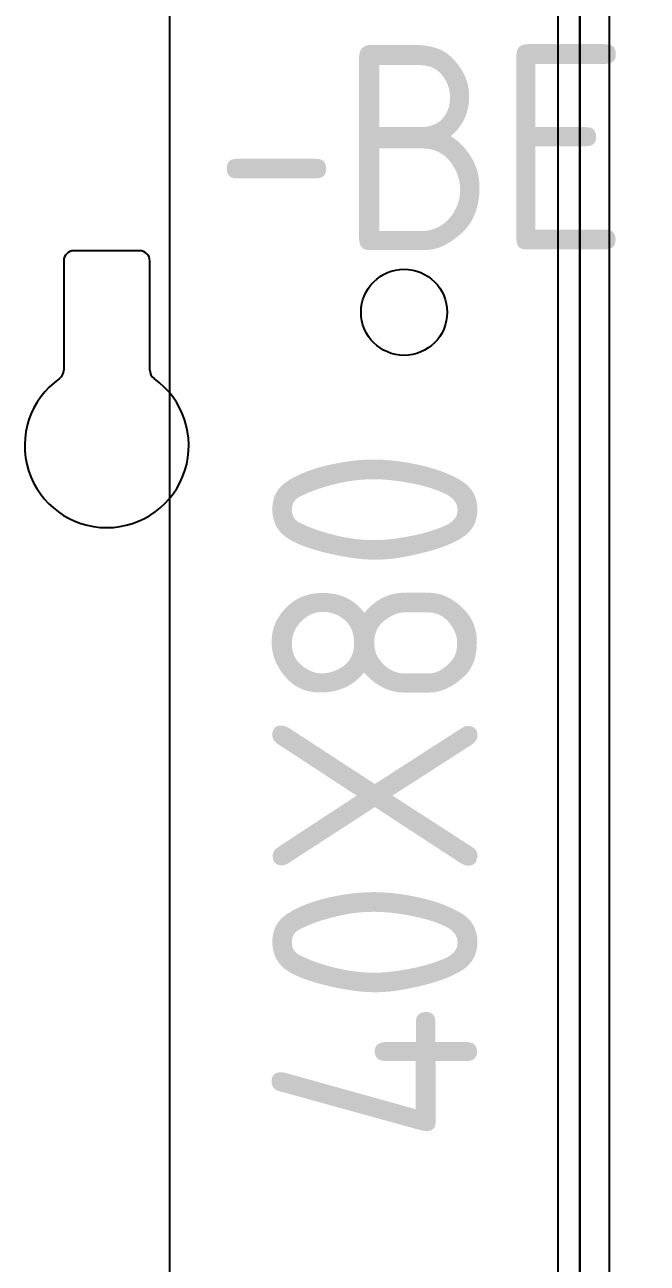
# Model space of a CAD drawing. Header units: millimetres. Extents: x 37984 to 70752, y 14140 to 37584.
# Drawn here: x 45828.3 to 45889, y 24578.8 to 24699.5 of the extents above; entities that cross this region are included whole.
import ezdxf
from ezdxf.enums import TextEntityAlignment as Align

# ---------------------------------------------------------------- set-up
doc = ezdxf.new("R2010")
doc.units = ezdxf.units.MM
doc.layers.add('! NO PLOT !', color=7, linetype='Continuous', true_color=0xff75dd, plot=False)
doc.layers.add('000-PI-Oprema', color=30, linetype='Continuous', lineweight=5)
doc.layers.add('000-PI_TEXT', color=7, linetype='Continuous')
doc.layers.add('002-PI-Kabelska kanalica', color=150, linetype='Continuous')
doc.styles.add('PI0', font='isocpeur.ttf', dxfattribs={"width": 0.9})

# ---------------------------------------------------------------- blocks, each defined once
blk = doc.blocks.new('*U650')
at = {"layer": '002-PI-Kabelska kanalica'}
for p, q in [((-20, -100), (-20, 70)), ((20, -100), (20, 70))]:
    blk.add_line(p, q, dxfattribs=at)
blk = doc.blocks.new('spojnica')
at = {"layer": '! NO PLOT !', "transparency": 33554687}
for p, q in [((44856.49, 28811.5), (44856.49, 26919.4)), ((44861.49, 28809.4), (44861.49, 26919.4)), ((44815.69, 28777.5), (44809.29, 28777.5)), ((44808.29, 28776.5), (44808.29, 28765.85)), ((44816.69, 28765.85), (44816.69, 28776.5))]:
    blk.add_line(p, q, dxfattribs=at)
blk.add_circle((44841.49, 28771.5), 4.2, dxfattribs=at)
for centre, radius, start, end in [((44809.29, 28776.5), 1, 90, 180), ((44815.69, 28776.5), 1, 0, 90), ((44812.49, 28758.5), 8, 125.2944, 54.7056), ((44807.29, 28765.85), 1, 305.2944, 0), ((44817.69, 28765.85), 1, 180, 234.7056)]:
    blk.add_arc(centre, radius, start, end, dxfattribs=at)
blk = doc.blocks.new('montažnaa')
at = {"layer": '! NO PLOT !'}
blk.add_line((46568.64, 28809.4), (46568.64, 26919.4), dxfattribs=at)

msp = doc.modelspace()

# ---------------------------------------------------------------- block references
msp.add_blockref('*U650', (45862.483, 24639.404))
at = {"layer": '000-PI-Oprema'}
for name, p in [('montažnaa', (-686.158, -4100)), ('spojnica', (1023.847, -4100))]:
    msp.add_blockref(name, p, dxfattribs=at)

# ---------------------------------------------------------------- texts
at = {"insert": (45862.483, 24624.404), "char_height": 20, "width": 16.78721, "attachment_point": 5, "rotation": 90, "style": 'PI0'}
msp.add_mtext('{\\fISOCPEUR|b0|i0|c238|p34;40}X{\\fISOCPEUR|b0|i0|c238|p34;8}0', dxfattribs=at)
at = {"layer": '000-PI_TEXT', "color": 0, "style": 'PI0', "width": 0.9}
msp.add_text('-BE 261 06', height=20, dxfattribs=at).set_placement((45908.333, 24687.608), align=Align.MIDDLE)

doc.saveas('drawing.dxf')
